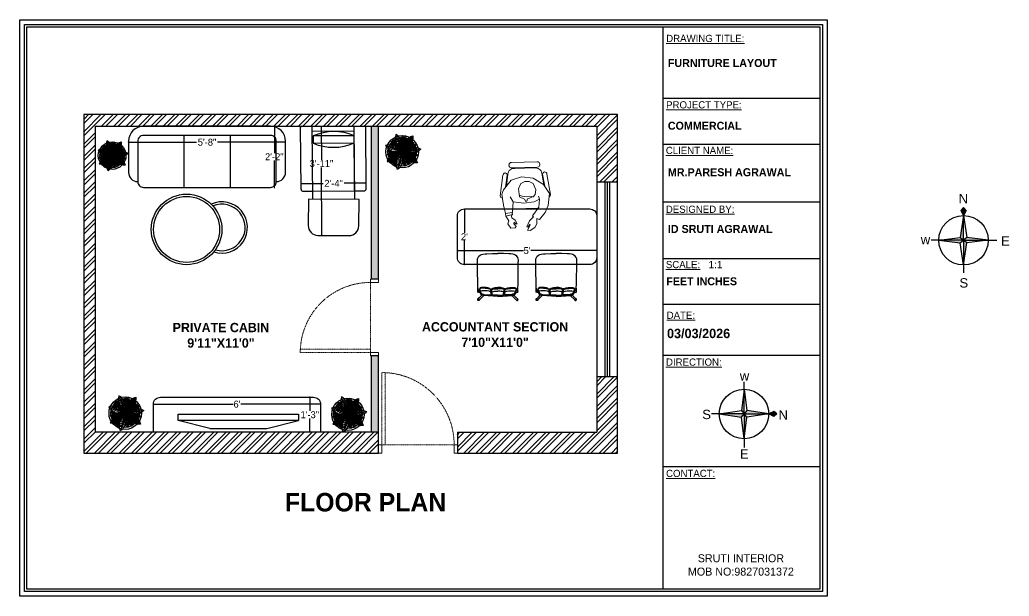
# Model space of a CAD drawing. Header units: inches. Extents: x 17335 to 18131, y -2374 to -1299.
# Drawn here: x 17704.4 to 18130.7, y -2373.6 to -2125 of the extents above; entities that cross this region are included whole.
import ezdxf

# ---------------------------------------------------------------- set-up
doc = ezdxf.new("R2010")
doc.units = ezdxf.units.IN
doc.header["$MEASUREMENT"] = 0
for name, pattern in [('AUDIT_D_060311083008-3', [0]), ('DASHED2', [0.375, 0.25, -0.125]), ('HIDDEN', [0.375, 0.25, -0.125])]:
    doc.linetypes.add(name, pattern=pattern)
for name, color, linetype in [('A-DOOR', 251, 'AUDIT_D_060311083008-3'), ('A-Door-Frame', 1, 'Continuous'), ('A-Door-Swing', 8, 'HIDDEN'), ('ELE', 5, 'Continuous'), ('FUR', 42, 'Continuous'), ('IEL-HATCH-002', 7, 'Continuous'), ('line_cad-block.com', 250, 'Continuous'), ('MESA', 7, 'Continuous'), ('PDF11_PDF_CH', 7, 'Continuous'), ('TEFRIŞ', 11, 'Continuous')]:
    doc.layers.add(name, color=color, linetype=linetype)
doc.layers.add('FURNI', color=140, linetype='Continuous', lineweight=18)
doc.styles.add('HEMI', font='stylu.ttf')
doc.styles.add('regular', font='swissl.ttf')
doc.styles.get("Standard").update_dxf_attribs({"font": 'arial.ttf'})
doc.dimstyles.get("Standard").update_dxf_attribs({"dimtxt": 0.18, "dimasz": 0.18, "dimexe": 0.18, "dimexo": 0.0625, "dimgap": 0.09, "dimtad": 0, "dimtih": 1, "dimtoh": 1, "dimdec": 0, "dimzin": 0, "dimdsep": 46, "dimlunit": 4, "dimtxsty": 'Standard', "dimcen": 0.09, "dimadec": 0, "dimazin": 0, "dimtfac": 1, "dimtdec": 0, "dimtofl": 0, "dimtmove": 0, "dimatfit": 3, "dimfxl": 1, "dimtolj": 1, "dimtzin": 0, "dimarcsym": 0})
pattern_1 = [(45, (1.4685, 10.086), (-2.6516504, 2.6516504), []), (45, (3.2363, 10.086), (-2.6516504, 2.6516504), [])]

# ---------------------------------------------------------------- blocks, each defined once
blk = doc.blocks.new('*U1')
at = {"layer": 'A-Door-Frame', "lineweight": 5}
for p, q in [((0, -100), (0, 0)), ((942, -100), (942, 0))]:
    blk.add_line(p, q, dxfattribs=at)
for points in [[(0, -100), (40, -100), (40, 0), (0, 0)], [(942, -100), (902, -100), (902, 0), (942, 0)]]:
    blk.add_lwpolyline(points, dxfattribs=at)
at = {"layer": 'A-Door-Swing', "linetype": 'DASHED2', "lineweight": 5}
blk.add_line((48, 0), (909, 0), dxfattribs=at)
blk.add_lwpolyline([(40, 0), (40, 862), (80, 862), (80, 0)], close=True, dxfattribs=at)
blk.add_arc((40, 0), 862, 360, 90, dxfattribs=at)
blk = doc.blocks.new('yt')
at = {"ltscale": 7}
for p, q in [((3780.46, 271.64), (3783.91, 285.24)), ((3780.46, 247.03), (3783.91, 233.44))]:
    blk.add_line(p, q, dxfattribs=at)
blk.add_line((3780.46, 271.64), (3780.46, 247.03))
blk.add_lwpolyline([(3783.91, 233.44), (3783.91, 285.24), (3786.59, 285.24), (3786.59, 233.44)], close=True, dxfattribs=at)
blk = doc.blocks.new('A$C470D500B')
at = {"layer": 'ELE', "true_color": 0xed1f24}
h = blk.add_hatch(color=240, dxfattribs=at)
h.paths.add_polyline_path([(25.36, 49.16), (23.85, 47.28), (25.36, 44.35)])
h.paths.add_polyline_path([(25.36, 44.35), (26.88, 47.28), (25.36, 49.16)])
at = {"layer": 'ELE', "true_color": 0x000000}
h = blk.add_hatch(color=18, dxfattribs=at)
h.paths.add_polyline_path([(27.34, 28.11), (25.36, 29.71), (25.36, 15.08)])
h.paths.add_polyline_path([(40, 29.71), (27.34, 31.31), (25.36, 29.71)])
h.paths.add_polyline_path([(25.36, 44.35), (23.38, 31.31), (25.36, 29.71)])
h.paths.add_polyline_path([(23.38, 28.11), (25.36, 29.71), (10.73, 29.71)])
at = {"layer": 'ELE', "color": 240, "true_color": 0xed1f24}
for p, q in [((25.36, 49.16), (23.85, 47.28)), ((23.85, 47.28), (25.36, 44.35)), ((25.36, 49.16), (26.88, 47.28)), ((25.36, 44.35), (25.36, 49.16)), ((26.88, 47.28), (25.36, 44.35))]:
    blk.add_line(p, q, dxfattribs=at)
at = {"layer": 'ELE', "color": 18, "true_color": 0x000000}
for p, q in [((25.36, 44.35), (23.38, 31.31)), ((25.36, 29.71), (25.36, 44.35)), ((25.36, 44.35), (27.34, 31.31)), ((10.73, 29.71), (6.3, 29.71)), ((10.73, 29.71), (6.3, 29.71)), ((10.73, 29.71), (23.38, 31.31)), ((25.36, 29.71), (10.73, 29.71)), ((10.73, 29.71), (23.38, 28.11)), ((23.38, 31.31), (25.36, 29.71)), ((23.38, 28.11), (25.36, 29.71)), ((27.34, 31.31), (25.36, 29.71)), ((25.36, 29.71), (25.36, 15.08)), ((27.34, 28.11), (25.36, 29.71)), ((25.36, 29.71), (40, 29.71)), ((40, 29.71), (27.34, 31.31)), ((40, 29.71), (27.34, 28.11)), ((40, 29.71), (45.12, 29.71)), ((40, 29.71), (45.12, 29.71)), ((25.36, 15.08), (23.38, 28.11)), ((25.36, 15.08), (27.34, 28.11)), ((25.36, 15.08), (25.36, 10.4))]:
    blk.add_line(p, q, dxfattribs=at)
blk.add_circle((25.36, 29.71), 14.63, dxfattribs=at)
at = {"layer": 'ELE', "color": 240, "true_color": 0xed1f24}
blk.add_text('N', height=5.54, dxfattribs=at).set_placement((22.5, 51.52))
at = {"layer": 'ELE', "color": 18, "true_color": 0x000000}
for s, p in [('w', (0.11, 27.33)), ('E', (47.54, 26.51)), ('S', (22.95, 1.72))]:
    blk.add_text(s, height=5.54, dxfattribs=at).set_placement(p)
blk = doc.blocks.new('126')
at = {"layer": 'TEFRIŞ', "color": 18, "true_color": 0x000000}
for p, q in [((11307.4, 90155.9), (11390.6, 90177.8)), ((11391.8, 90177.1), (11414.2, 90092)), ((11298, 90136.9), (11395.6, 90162.6)), ((11388.9, 90160.8), (11403.6, 90104.7)), ((11305.3, 90152.2), (11308.3, 90140.6)), ((11308.6, 90139.7), (11323.6, 90082.6)), ((11312.1, 90080.6), (11410.4, 90106.5)), ((11324.3, 90083.8), (11410.4, 90106.5)), ((11330.3, 90068.9), (11413.5, 90090.8)), ((11323.6, 90082.6), (11326.7, 90071))]:
    blk.add_line(p, q, dxfattribs=at)
blk.add_lwpolyline([(11373.1, 90155.6), (11387.6, 90100.5), (11397.3, 90103.1), (11382.8, 90158.1)], close=True, dxfattribs=at)
blk.add_lwpolyline([(11251.3, 90117.5), (11261.7, 90075.8, 0.414214), (11278.1, 90066), (11313.5, 90074.8), (11296.6, 90142.7), (11261.2, 90133.9, 0.414214)], format="xyb", close=True, dxfattribs=at)
for centre, radius, start, end in [((11390.8, 90176.8), 1, 14.7529, 104.7529), ((11308.2, 90153), 3, 104.7529, 194.7529), ((11445, 90145.1), 72.7, 171.6719, 217.8339), ((11325.4, 90113.6), 72.7, 351.6719, 37.8339), ((11309.3, 90140.9), 1, 194.7529, 284.7529), ((11413.2, 90091.7), 1, 284.7529, 14.7529), ((11324.6, 90082.9), 1, 104.7529, 194.7529), ((11329.6, 90071.8), 3, 194.7529, 284.7529)]:
    blk.add_arc(centre, radius, start, end, dxfattribs=at)
blk = doc.blocks.new('folha Ant')
at = {"layer": 'MESA', "ltscale": 0.8}
h = blk.add_hatch(color=35, dxfattribs=at)
h.dxf.hatch_style = 1
h.set_gradient(color1=(179, 116, 77), color2=(114, 74, 49), one_color=1, tint=0.32, name='CURVED')
h.paths.add_polyline_path([(0.05, 0), (0.049, 0.006, 0.033108), (0, 0, 0.809082), (0.002, -0.006, -0.032777)])
h.paths.add_polyline_path([(0.097, 0.005, 0.033108), (0.049, 0.006), (0.05, 0, -0.032777), (0.098, -0.001), (0.095, 0.003)])
h = blk.add_hatch(color=85, dxfattribs=at)
h.dxf.hatch_style = 1
h.set_gradient(color1=(103, 159, 96), color2=(52, 80, 48), one_color=1, tint=0.25)
h.paths.add_polyline_path([(0.353, 0.007, -0.09675), (0.099, 0.007, 0.007527), (0.095, 0.003, 0.014292), (0.102, -0.005, 0.086654)])
h = blk.add_hatch(color=85, dxfattribs=at)
h.dxf.hatch_style = 1
h.set_gradient(color1=(103, 159, 96), color2=(179, 207, 175), one_color=1, tint=0.75, name='INVCURVED')
h.paths.add_polyline_path([(0.227, 0.068, 0.199512), (0.099, 0.007, 0.09675), (0.353, 0.007, -0.086654), (0.102, -0.005, 0.192489), (0.227, -0.062, 0.158608), (0.395, 0.003, 0.158608)])
blk.add_lwpolyline([(0.098, -0.001), (0.095, 0.003), (0.097, 0.005, 0.066288), (0, 0, 0.809082), (0.002, -0.006, -0.065625)], format="xyb", close=True, dxfattribs=at)
for centre, radius, start, end in [((0.236, -0.116), 0.184, 92.9121, 139.7695), ((0.236, 0.122), 0.184, 220.2305, 267.0879), ((0.224, 0.658), 0.664, 259.119, 281.2235), ((0.191, 0.72), 0.731, 263.0097, 282.8199), ((0.114, 0.119), 0.119, 277.6411, 318.482), ((0.151, 0.101), 0.113, 290.5634, 330.4539), ((0.211, -0.224), 0.292, 50.9055, 86.9554), ((0.211, 0.229), 0.292, 273.0446, 309.0945), ((0.212, 0.088), 0.0955, 283.0013, 333.1911), ((0.113, -0.124), 0.121, 41.7528, 70.1061), ((0.185, -0.082), 0.0727, 27.7376, 79.2347), ((0.238, -0.1), 0.0902, 48.8027, 88.011)]:
    blk.add_arc(centre, radius, start, end, dxfattribs=at)
blk = doc.blocks.new('arvore L')
at = {"layer": 'MESA', "ltscale": 0.8}
for radius in [0.35, 0.308]:
    blk.add_circle((-0.017, -0.012), radius, dxfattribs=at)
at = {"layer": 'MESA'}
for p, xscale, yscale, zscale, rotation in [((-0.189, 0.145), 0.2372171158460308, 0.2372171158460308, 0.2372171158460308, 134.9461414081513), ((-0.165, 0.186), 0.2372171158460308, 0.2372171158460308, 0.2372171158460308, 134.9461414081513), ((-0.144, 0.161), -0.2372171158460326, 0.2372171158460219, 0.2372171158460402, 288.8725787810177), ((-0.023, 0.221), 0.2372171158460145, 0.2372171158460145, 0.2372171158460145, 100.7442899234288), ((-0.013, 0.129), 0.367298872610303, 0.367298872610303, 0.367298872610303, 78.9591877781593), ((-0.011, 0.246), -0.2372171158460138, 0.2372171158460219, 0.2372171158460402, 254.6707272962989), ((0.005, 0.158), 0.3672988726102984, 0.3672988726102984, 0.3672988726102984, 49.45009658216959), ((0.028, 0.219), -0.2372171158460138, 0.2372171158460219, 0.2372171158460402, 254.6707272962989), ((0.119, 0.078), -0.3672988726103297, 0.3672988726103199, 0.3672988726103326, 240.0025576387842), ((-0.244, -0.003), 0.2372171158460885, 0.2372171158460885, 0.2372171158460885, 173.1881796188063), ((-0.141, 0.103), -0.3672988726103232, 0.3672988726103199, 0.3672988726103326, 340.1667721222815), ((-0.114, 0.085), -0.3672988726103342, 0.3672988726103199, 0.3672988726103326, 310.6576809262878), ((-0.006, -0.016), 0.4722192998870134, 0.4722192998870134, 0.4722192998870134, 181.8145453364702), ((-0.009, -0.003), 0.4722192998870449, 0.4722192998870449, 0.4722192998870449, 127.7597565182155), ((-0.007, -0.003), 0.4722192998870434, 0.4722192998870434, 0.4722192998870434, 78.95918777814884), ((-0.021, -0.021), -0.3672988726102771, 0.3672988726103199, 0.3672988726103326, 210.4934664427891), ((-0.024, 0.011), 0.3672988726102808, 0.3672988726102808, 0.3672988726102808, 341.2516722292817), ((0.047, 0.041), 0.2372171158460773, 0.2372171158460773, 0.2372171158460773, 34.78192692463861), ((0.081, 0.012), 0.2372171158460773, 0.2372171158460773, 0.2372171158460773, 34.78192692463861), ((0.082, -0.001), -0.2372171158460231, 0.2372171158460219, 0.2372171158460402, 156.9632117474216), ((0.097, 0.052), -0.3672988726102771, 0.3672988726103199, 0.3672988726103326, 210.4934664427891), ((0.168, 0.119), 0.2372171158460773, 0.2372171158460773, 0.2372171158460773, 34.78192692463861), ((0.187, 0.073), -0.237217115846069, 0.2372171158460219, 0.2372171158460402, 188.7083642975025), ((0.206, 0.092), 0.2372171158460773, 0.2372171158460773, 0.2372171158460773, 34.78192692463861), ((-0.251, -0.051), 0.2372171158460153, 0.2372171158460153, 0.2372171158460153, 190.4360105724469), ((-0.241, -0.068), 0.237217115846034, 0.237217115846034, 0.237217115846034, 209.7732768087272), ((-0.205, -0.016), 0.2372171158460153, 0.2372171158460153, 0.2372171158460153, 190.4360105724469), ((-0.164, -0.041), 0.2372171158460153, 0.2372171158460153, 0.2372171158460153, 190.4360105724469), ((-0.162, -0.2), -0.2372171158460624, 0.2372171158460219, 0.2372171158460402, 32.34306761306672), ((-0.151, -0.216), -0.2372171158460388, 0.2372171158460219, 0.2372171158460402, 51.68033384933957), ((-0.102, -0.144), -0.2372171158460388, 0.2372171158460219, 0.2372171158460402, 51.68033384933957), ((-0.024, -0.042), -0.2372171158460388, 0.2372171158460219, 0.2372171158460402, 51.68033384933957), ((-0.005, -0.017), -0.4722192998870682, 0.4722192998870582, 0.4722192998870366, 110.7618316866297), ((0.008, -0.136), -0.4722192998870255, 0.4722192998870582, 0.4722192998870366, 100.6603657106226), ((0.064, -0.118), -0.4722192998870682, 0.4722192998870582, 0.4722192998870366, 110.7618316866297), ((0.055, -0.037), -0.2372171158460231, 0.2372171158460219, 0.2372171158460402, 156.9632117474216), ((0.106, -0.037), 0.3672988726102808, 0.3672988726102808, 0.3672988726102808, 341.2516722292817), ((0.133, -0.058), 0.3672988726103005, 0.3672988726103005, 0.3672988726103005, 311.7425810332929), ((0.189, -0.089), -0.2372171158460231, 0.2372171158460219, 0.2372171158460402, 156.9632117474216), ((0.198, -0.039), 0.2372171158460078, 0.2372171158460078, 0.2372171158460078, 3.036774374557309), ((0.221, -0.054), -0.2372171158460231, 0.2372171158460219, 0.2372171158460402, 156.9632117474216), ((-0.135, -0.221), -0.2372171158460438, 0.2372171158460219, 0.2372171158460402, 68.92816480300668)]:
    blk.add_blockref('folha Ant', p, dxfattribs=dict(at, xscale=xscale, yscale=yscale, zscale=zscale, rotation=rotation))
for p, rotation in [((-0.004, -0.003), 111.8634939329908), ((-0.002, -0.012), 159.7023978146412), ((-0.002, -0.022), 210.0932896211622)]:
    blk.add_blockref('folha Ant', p, dxfattribs=dict(at, rotation=rotation))
at = {"layer": 'MESA', "xscale": -1}
for p, rotation in [((-0.004, 0.001), 237.4553048776787), ((-0.007, -0.019), 73.74235818062448), ((-0.004, -0.015), 143.2116612097536), ((-0.005, -0.016), 189.5771815307885)]:
    blk.add_blockref('folha Ant', p, dxfattribs=dict(at, rotation=rotation))
blk = doc.blocks.new('wf')
at = {"layer": 'PDF11_PDF_CH', "lineweight": 5}
for points in [[(-7086.03, -1895.95), (-7097.27, -1896.23)], [(-7098.22, -1897.24), (-7098.22, -1897.58)], [(-7097.21, -1898.59), (-7085.97, -1898.31)], [(-7095.75, -1898.87), (-7087.27, -1898.64)], [(-7084.06, -1900.95), (-7083.16, -1906)], [(-7082.77, -1900.33), (-7082.94, -1900.39)], [(-7100.86, -1901.79), (-7102.04, -1910.67)], [(-7099.68, -1906.9), (-7099.01, -1901.73)], [(-7093.62, -1910.33), (-7092.49, -1910.84), (-7090.75, -1911.06), (-7089.23, -1910.84), (-7087.77, -1911.17), (-7086.87, -1910.11), (-7086.65, -1908.03), (-7087.77, -1905.33), (-7089.51, -1904.43), (-7091.42, -1904.49), (-7093.05, -1905.33), (-7094.18, -1907.63), (-7093.62, -1911.17), (-7091.48, -1912.13), (-7090.98, -1913.09), (-7090.58, -1913.03), (-7090.24, -1912.02), (-7088.17, -1911.23)], [(-7081.93, -1901.34), (-7080.35, -1910.11)], [(-7096.43, -1913.25), (-7097.72, -1911.12)], [(-7085.02, -1912.13), (-7085.52, -1910.78)], [(-7096.82, -1917.86), (-7099.63, -1918.31)], [(-7096.03, -1916.29), (-7086.03, -1916.06)], [(-7097.21, -1918.93), (-7099.57, -1919.49)]]:
    blk.add_lwpolyline(points, dxfattribs=at)
for points in [[(-7085.92, -1898.31, 0.414213), (-7084.96, -1897.3), (-7084.96, -1896.9)], [(-7098.95, -1901.8, 0.414213), (-7100.02, -1900.78), (-7099.85, -1900.78)], [(-7099.35, -1906.51), (-7098.67, -1901.34, -0.458817), (-7095.71, -1898.85)], [(-7082.83, -1906.51), (-7083.73, -1901.4, -0.414214), (-7082.78, -1900.39)], [(-7101.99, -1910.67, 0.414214), (-7100.98, -1911.62), (-7101.15, -1911.62)]]:
    blk.add_lwpolyline(points, format="xyb", dxfattribs=at)
blk.add_lwpolyline([(-7096.48, -1913.31), (-7091.82, -1913.87), (-7087.32, -1913.25), (-7085.02, -1912.13), (-7085.41, -1915.61), (-7088.11, -1919.27), (-7087.66, -1919.72), (-7089.4, -1921.4), (-7090.58, -1923.99), (-7090.08, -1924.16), (-7089.12, -1922.92), (-7089.35, -1923.87), (-7090.19, -1925.45), (-7089.06, -1925.56), (-7087.15, -1924.27), (-7086.25, -1922.69), (-7086.2, -1920.39), (-7085.07, -1920.95), (-7082.6, -1917.92), (-7081.31, -1914.88), (-7080.75, -1909.66), (-7083.39, -1905.72), (-7087.77, -1903.08), (-7092.77, -1902.52), (-7097.27, -1903.93), (-7100.58, -1908.03), (-7101.26, -1909.99), (-7100.64, -1914.66), (-7099.68, -1918.25), (-7099.52, -1919.43), (-7098.34, -1921.51), (-7098.67, -1922.69), (-7097.44, -1924.55), (-7095.53, -1924.44), (-7095.19, -1923.87), (-7096.14, -1922.81), (-7095.98, -1921.96), (-7095.19, -1922.92), (-7094.74, -1922.69), (-7095.53, -1921.18), (-7096.99, -1920.17), (-7097.21, -1918.93), (-7096.71, -1918.87), (-7096.88, -1917.81), (-7096.65, -1917.75)], close=True, dxfattribs=at)
for centre, radius, start, end in [((-7097.18, -1897.27), 0.983, 90.3735, 180.3735), ((-7085.95, -1896.99), 0.983, 1.8072, 91.8073), ((-7099.83, -1901.82), 0.983, 91.192, 181.192), ((-7097.18, -1897.6), 0.983, 180.9887, 270.9888), ((-7086.68, -1901.26), 2.61, 5.8667, 102.464), ((-7082.86, -1901.37), 0.983, 1.604, 91.604), ((-7101.12, -1910.47), 1.15, 271.0278, 275.4764), ((-7081.28, -1910.19), 0.983, 295.8673, 1.5711), ((-7096.12, -1912.33), 4.02, 263.3806, 271.247), ((-7086.11, -1912.1), 4.02, 271.5931, 275.6031)]:
    blk.add_arc(centre, radius, start, end, dxfattribs=at)
blk = doc.blocks.new('LEADCHAIR Executive 2014')
at = {"layer": 'line_cad-block.com', "color": 252, "true_color": 0x939598}
for points in [[(-239, 254), (-241, 256), (-243, 261), (-246, 264), (-249, 267), (-253, 268), (-257, 268), (-260, 267), (-264, 264), (-266, 261), (-267, 257), (-267, 253), (-266, 250), (-264, 246), (-260, 244), (-254, 240)], [(-186, 201), (-248, 262), (-251, 265), (-253, 265), (-256, 265), (-259, 265), (-262, 262), (-264, 260), (-265, 257), (-264, 254), (-264, 251), (-262, 249), (-241, 227), (-211, 196)], [(186, 201), (248, 262), (251, 265), (253, 265), (256, 265), (259, 265), (262, 262), (264, 260), (265, 257), (264, 254), (264, 251), (262, 249), (241, 227), (211, 196)], [(239, 254), (241, 256), (243, 261), (246, 264), (249, 267), (253, 268), (257, 268), (260, 267), (264, 264), (266, 261), (267, 257), (267, 253), (266, 250), (264, 246), (260, 244), (254, 240)], [(-265, 159), (-265, 159), (-266, 159), (-266, 150), (-266, 142), (-266, 139), (-266, 104)], [(-263, 146), (-264, 146), (-264, 146), (-265, 145), (-265, 144), (-266, 131)], [(0, 214), (-64, 213), (-127, 208), (-190, 201), (-202, 199), (-211, 196), (-219, 194), (-223, 191), (-227, 184), (-247, 135), (-249, 131), (-251, 130), (-253, 131), (-255, 136), (-259, 147), (-262, 153), (-265, 159)], [(-234, 166), (-245, 164), (-252, 163), (-265, 159)], [(0, 210), (-63, 207), (-126, 203), (-190, 196), (-196, 195), (-204, 193), (-210, 192), (-216, 190), (-220, 188), (-223, 184), (-226, 176), (-245, 133), (-251, 124), (-253, 125), (-263, 146)], [(-98, 152), (-96, 152), (-93, 152), (-92, 152), (-93, 147), (-93, 143), (-94, 138), (-94, 134), (-95, 129), (-96, 124), (-96, 123), (-102, 120), (-107, 118), (-111, 116), (-128, 112), (-140, 110), (-170, 108), (-192, 107), (-204, 107), (-224, 108), (-229, 109), (-241, 113), (-244, 114), (-241, 121), (-237, 132), (-233, 142), (-232, 146), (-229, 151)], [(-92, 195), (-90, 194), (-89, 192), (-90, 180), (-92, 155), (-99, 151), (-106, 149), (-116, 146), (-120, 145), (-142, 142), (-168, 141), (-190, 141), (-206, 142), (-224, 145), (-230, 146), (-230, 147), (-228, 153), (-221, 173), (-219, 176), (-217, 178), (-210, 181), (-199, 184), (-193, 185), (-186, 187), (-130, 192), (-111, 193), (-92, 195)], [(-71, 153), (-76, 153), (-79, 152), (-80, 152), (-80, 149), (-81, 144), (-82, 136), (-83, 130), (-84, 124), (-67, 117), (-50, 115), (0, 113)], [(0, 198), (-74, 197), (-74, 195), (-75, 193), (-76, 181), (-79, 156), (-78, 155), (-76, 154), (-71, 152), (-57, 148), (-44, 147), (-25, 146), (0, 146)], [(0, 214), (64, 213), (127, 208), (190, 201), (202, 199), (211, 196), (219, 194), (223, 191), (227, 184), (247, 135), (249, 131), (251, 130), (253, 131), (255, 136), (259, 147), (262, 153), (265, 159)], [(0, 210), (63, 207), (126, 203), (190, 196), (196, 195), (204, 193), (210, 192), (216, 190), (220, 188), (223, 184), (226, 176), (245, 133), (251, 124), (253, 125), (263, 146)], [(0, 198), (74, 197), (74, 195), (75, 193), (76, 181), (79, 156), (78, 155), (76, 154), (71, 152), (57, 148), (44, 147), (25, 146), (0, 146)], [(71, 153), (76, 153), (79, 152), (80, 152), (80, 149), (81, 144), (82, 136), (83, 130), (84, 124), (67, 117), (50, 115), (0, 113)], [(92, 195), (90, 194), (89, 192), (90, 180), (92, 155), (99, 151), (106, 149), (116, 146), (120, 145), (142, 142), (168, 141), (190, 141), (206, 142), (224, 145), (230, 146), (230, 147), (228, 153), (221, 173), (219, 176), (217, 178), (210, 181), (199, 184), (193, 185), (186, 187), (130, 192), (111, 193), (92, 195)], [(98, 152), (96, 152), (93, 152), (92, 152), (93, 147), (93, 143), (94, 138), (94, 134), (95, 129), (96, 124), (96, 123), (102, 120), (107, 118), (111, 116), (128, 112), (140, 110), (170, 108), (192, 107), (204, 107), (224, 108), (229, 109), (241, 113), (244, 114), (241, 121), (237, 132), (233, 142), (232, 146), (229, 151)], [(234, 166), (245, 164), (252, 163), (265, 159)], [(263, 146), (264, 146), (264, 146), (265, 145), (265, 144), (266, 131)], [(265, 159), (265, 159), (266, 159), (266, 150), (266, 142), (266, 139), (266, 104)], [(-256, 130), (-260, 128), (-262, 121), (-263, 116), (-265, 102), (-267, 55), (-267, -5), (-269, -78), (-270, -119), (-270, -168), (-270, -225), (-272, -265), (-270, -285), (-263, -303), (-251, -320), (-234, -334), (-217, -342), (-199, -346), (-170, -348), (-146, -350), (-73, -353), (0, -354)], [(-96, 123), (-99, 119), (-107, 112), (-117, 105), (-131, 101), (-157, 98), (-180, 97), (-198, 95), (-214, 95), (-221, 97), (-227, 99), (-233, 101), (-237, 105), (-240, 108), (-242, 112), (-243, 113)], [(-102, 115), (-89, 115)], [(-89, 115), (-86, 115), (-81, 114), (-73, 111)], [(-84, 124), (-73, 110), (-68, 107), (-60, 103), (-48, 100), (-39, 99), (-34, 98), (0, 98)], [(256, 130), (260, 128), (262, 121), (263, 116), (265, 102), (267, 55), (267, -5), (269, -78), (270, -119), (270, -168), (270, -225), (272, -265), (270, -285), (263, -303), (251, -320), (234, -334), (217, -342), (199, -346), (170, -348), (146, -350), (73, -353), (0, -354)], [(84, 124), (73, 110), (68, 107), (60, 103), (48, 100), (39, 99), (34, 98), (0, 98)], [(89, 115), (86, 115), (81, 114), (73, 111)], [(102, 115), (89, 115)], [(96, 123), (99, 119), (107, 112), (117, 105), (131, 101), (157, 98), (180, 97), (198, 95), (214, 95), (221, 97), (227, 99), (233, 101), (237, 105), (240, 108), (242, 112), (243, 113)]]:
    blk.add_lwpolyline(points, dxfattribs=at)
blk = doc.blocks.new('*U11')
at = {"layer": 'A-Door-Frame', "lineweight": 5}
for p, q in [((0, -100), (0, 0)), ((945, -100), (945, 0))]:
    blk.add_line(p, q, dxfattribs=at)
for points in [[(0, -100), (40, -100), (40, 0), (0, 0)], [(945, -100), (905, -100), (905, 0), (945, 0)]]:
    blk.add_lwpolyline(points, dxfattribs=at)
at = {"layer": 'A-Door-Swing', "linetype": 'DASHED2', "lineweight": 5}
blk.add_line((48, 0), (912, 0), dxfattribs=at)
blk.add_lwpolyline([(40, 0), (40, 865), (80, 865), (80, 0)], close=True, dxfattribs=at)
blk.add_arc((40, 0), 865, 360, 90, dxfattribs=at)
blk = doc.blocks.new('E4TET')
at = {"layer": 'ELE', "true_color": 0x000000}
h = blk.add_hatch(color=18, dxfattribs=at)
h.paths.add_polyline_path([(18095.05, -2296.16), (18093.61, -2295), (18093.61, -2305.67)])
h.paths.add_polyline_path([(18104.28, -2295), (18095.05, -2293.83), (18093.61, -2295)])
h.paths.add_polyline_path([(18093.61, -2284.33), (18092.16, -2293.83), (18093.61, -2295)])
h.paths.add_polyline_path([(18092.16, -2296.16), (18093.61, -2295), (18082.94, -2295)])
at = {"layer": 'ELE', "true_color": 0xed1f24}
h = blk.add_hatch(color=240, dxfattribs=at)
h.paths.add_polyline_path([(18093.61, -2280.82), (18092.5, -2282.19), (18093.61, -2284.33)])
h.paths.add_polyline_path([(18093.61, -2284.33), (18094.71, -2282.19), (18093.61, -2280.82)])
at = {"layer": 'ELE', "color": 18, "true_color": 0x000000}
for p, q in [((18093.61, -2284.33), (18092.16, -2293.83)), ((18093.61, -2295), (18093.61, -2284.33)), ((18093.61, -2284.33), (18095.05, -2293.83)), ((18082.94, -2295), (18079.71, -2295)), ((18082.94, -2295), (18079.71, -2295)), ((18082.94, -2295), (18092.16, -2293.83)), ((18093.61, -2295), (18082.94, -2295)), ((18082.94, -2295), (18092.16, -2296.16)), ((18092.16, -2293.83), (18093.61, -2295)), ((18092.16, -2296.16), (18093.61, -2295)), ((18093.61, -2305.67), (18092.16, -2296.16)), ((18095.05, -2293.83), (18093.61, -2295)), ((18093.61, -2295), (18093.61, -2305.67)), ((18095.05, -2296.16), (18093.61, -2295)), ((18093.61, -2295), (18104.28, -2295)), ((18093.61, -2305.67), (18095.05, -2296.16)), ((18104.28, -2295), (18095.05, -2293.83)), ((18104.28, -2295), (18095.05, -2296.16)), ((18104.28, -2295), (18108.01, -2295)), ((18104.28, -2295), (18108.01, -2295)), ((18093.61, -2305.67), (18093.61, -2309.08))]:
    blk.add_line(p, q, dxfattribs=at)
at = {"layer": 'ELE', "color": 240, "true_color": 0xed1f24}
for p, q in [((18093.61, -2280.82), (18092.5, -2282.19)), ((18092.5, -2282.19), (18093.61, -2284.33)), ((18093.61, -2280.82), (18094.71, -2282.19)), ((18093.61, -2284.33), (18093.61, -2280.82)), ((18094.71, -2282.19), (18093.61, -2284.33))]:
    blk.add_line(p, q, dxfattribs=at)
at = {"layer": 'ELE', "color": 18, "true_color": 0x000000}
blk.add_circle((18093.61, -2295), 10.67, dxfattribs=at)
blk = doc.blocks.new('*D13')
at = {"color": 0, "lineweight": -2, "transparency": 16777216}
for p, q in [((17895.97, -2206.58), (17896.15, -2206.58)), ((17895.97, -2230.58), (17896.15, -2230.58))]:
    blk.add_line(p, q, dxfattribs=at)
at = {"color": 5, "lineweight": -2, "transparency": 16777216}
for p, q in [((17895.97, -2206.76), (17895.97, -2216.96)), ((17895.97, -2230.4), (17895.97, -2220.2))]:
    blk.add_line(p, q, dxfattribs=at)
at = {"color": 5, "transparency": 16777216}
for points in [[(17895.94, -2206.76), (17896, -2206.76), (17895.97, -2206.58)], [(17895.94, -2230.4), (17896, -2230.4), (17895.97, -2230.58)]]:
    blk.add_solid(points, dxfattribs=at)
at = {"layer": 'Defpoints', "color": 0, "transparency": 16777216}
for p in [(17895.97, -2206.58), (17895.97, -2230.58), (17895.97, -2230.58)]:
    blk.add_point(p, dxfattribs=at)
at = {"color": 5, "transparency": 16777216, "insert": (17895.97, -2218.58), "char_height": 3, "attachment_point": 5, "style": 'HEMI'}
blk.add_mtext("\\A1;2'", dxfattribs=at)
blk = doc.blocks.new('*D14')
at = {"color": 0, "lineweight": -2, "transparency": 16777216}
for p, q in [((17892.97, -2224.62), (17892.97, -2224.4)), ((17952.97, -2224.62), (17952.97, -2224.4))]:
    blk.add_line(p, q, dxfattribs=at)
at = {"color": 5, "lineweight": -2, "transparency": 16777216}
for p, q in [((17893.15, -2224.58), (17921.37, -2224.58)), ((17952.79, -2224.58), (17924.57, -2224.58))]:
    blk.add_line(p, q, dxfattribs=at)
at = {"color": 5, "transparency": 16777216}
for points in [[(17893.15, -2224.55), (17893.15, -2224.61), (17892.97, -2224.58)], [(17952.79, -2224.55), (17952.79, -2224.61), (17952.97, -2224.58)]]:
    blk.add_solid(points, dxfattribs=at)
at = {"layer": 'Defpoints', "color": 0, "transparency": 16777216}
for p in [(17952.97, -2224.58), (17892.97, -2227.58), (17952.97, -2227.58)]:
    blk.add_point(p, dxfattribs=at)
at = {"color": 5, "transparency": 16777216, "insert": (17922.97, -2224.58), "char_height": 3, "attachment_point": 5, "style": 'HEMI'}
blk.add_mtext("\\A1;5'", dxfattribs=at)
blk = doc.blocks.new('*D15')
at = {"color": 0, "lineweight": -2, "transparency": 16777216}
for p, q in [((17825.57, -2195.69), (17825.57, -2195.47)), ((17853.64, -2195.5), (17853.63, -2195.28))]:
    blk.add_line(p, q, dxfattribs=at)
at = {"color": 5, "lineweight": -2, "transparency": 16777216}
for p, q in [((17853.46, -2195.46), (17844.09, -2195.53)), ((17825.75, -2195.65), (17835.12, -2195.59))]:
    blk.add_line(p, q, dxfattribs=at)
at = {"color": 5, "transparency": 16777216}
for points in [[(17853.45, -2195.43), (17853.46, -2195.49), (17853.64, -2195.46)], [(17825.75, -2195.62), (17825.75, -2195.68), (17825.57, -2195.65)]]:
    blk.add_solid(points, dxfattribs=at)
at = {"layer": 'Defpoints', "color": 0, "transparency": 16777216}
for p in [(17853.64, -2195.46), (17825.59, -2198.07), (17853.65, -2197.89)]:
    blk.add_point(p, dxfattribs=at)
at = {"color": 5, "transparency": 16777216, "insert": (17839.6, -2195.56), "char_height": 3, "attachment_point": 5, "style": 'HEMI'}
blk.add_mtext('\\A1;2\'-4"', dxfattribs=at)
blk = doc.blocks.new('*D16')
at = {"color": 0, "lineweight": -2, "transparency": 16777216}
for p, q in [((17834.21, -2170.89), (17834.43, -2170.89)), ((17834.52, -2217.98), (17834.74, -2217.97))]:
    blk.add_line(p, q, dxfattribs=at)
at = {"color": 5, "lineweight": -2, "transparency": 16777216}
for p, q in [((17834.25, -2171.07), (17834.34, -2185.38)), ((17834.56, -2217.79), (17834.37, -2188.67))]:
    blk.add_line(p, q, dxfattribs=at)
at = {"color": 5, "transparency": 16777216}
for points in [[(17834.28, -2171.07), (17834.22, -2171.07), (17834.25, -2170.89)], [(17834.59, -2217.79), (17834.53, -2217.79), (17834.56, -2217.97)]]:
    blk.add_solid(points, dxfattribs=at)
at = {"layer": 'Defpoints', "color": 0, "transparency": 16777216}
for p in [(17832.55, -2170.9), (17834.25, -2170.89), (17832.86, -2217.99)]:
    blk.add_point(p, dxfattribs=at)
at = {"color": 5, "transparency": 16777216, "insert": (17834.36, -2187.03), "char_height": 3, "attachment_point": 5, "style": 'HEMI'}
blk.add_mtext('\\A1;3\'-11"', dxfattribs=at)
blk = doc.blocks.new('TRH')
for p, q in [((17613.42, -2122.09), (17558.68, -2122.09)), ((17576.09, -2126.08), (17576.09, -2148.47)), ((17596, -2126.08), (17596, -2148.47)), ((17552.21, -2128.56), (17552.21, -2142)), ((17619.89, -2142), (17619.89, -2128.56))]:
    blk.add_line(p, q)
blk.add_lwpolyline([(17558.68, -2148.47), (17613.42, -2148.47, 0.414214), (17615.9, -2145.98), (17615.9, -2128.56, 0.414214), (17613.42, -2126.08), (17558.68, -2126.08, 0.414214), (17556.19, -2128.56), (17556.19, -2145.98, 0.414214)], format="xyb", close=True)
for centre, radius, start, end in [((17558.68, -2128.56), 6.47, 90, 180), ((17613.42, -2128.56), 6.47, 0, 90), ((17556.19, -2142), 3.98, 180, 270), ((17615.9, -2142), 3.98, 270, 0)]:
    blk.add_arc(centre, radius, start, end)
blk = doc.blocks.new('*D20')
at = {"color": 0, "lineweight": -2, "transparency": 16777216}
for p, q in [((17751.24, -2177.86), (17751.24, -2177.65)), ((17818.91, -2177.86), (17818.91, -2177.65))]:
    blk.add_line(p, q, dxfattribs=at)
at = {"color": 5, "lineweight": -2, "transparency": 16777216}
for p, q in [((17751.42, -2177.83), (17780.55, -2177.83)), ((17818.73, -2177.83), (17789.59, -2177.83))]:
    blk.add_line(p, q, dxfattribs=at)
at = {"color": 5, "transparency": 16777216}
for points in [[(17751.42, -2177.8), (17751.42, -2177.86), (17751.24, -2177.83)], [(17818.73, -2177.8), (17818.73, -2177.86), (17818.91, -2177.83)]]:
    blk.add_solid(points, dxfattribs=at)
at = {"layer": 'Defpoints', "color": 0, "transparency": 16777216}
for p in [(17818.91, -2177.83), (17751.24, -2183.72), (17818.91, -2183.72)]:
    blk.add_point(p, dxfattribs=at)
at = {"color": 5, "transparency": 16777216, "insert": (17785.07, -2177.83), "char_height": 3, "attachment_point": 5, "style": 'HEMI'}
blk.add_mtext('\\A1;5\'-8"', dxfattribs=at)
blk = doc.blocks.new('*D21')
at = {"color": 0, "lineweight": -2, "transparency": 16777216}
for p, q in [((17814.03, -2170.91), (17814.25, -2170.91)), ((17814.03, -2197.29), (17814.25, -2197.29))]:
    blk.add_line(p, q, dxfattribs=at)
at = {"color": 5, "lineweight": -2, "transparency": 16777216}
for p, q in [((17814.07, -2171.09), (17814.07, -2182.48)), ((17814.07, -2197.11), (17814.07, -2185.72))]:
    blk.add_line(p, q, dxfattribs=at)
at = {"color": 5, "transparency": 16777216}
for points in [[(17814.04, -2171.09), (17814.1, -2171.09), (17814.07, -2170.91)], [(17814.04, -2197.11), (17814.1, -2197.11), (17814.07, -2197.29)]]:
    blk.add_solid(points, dxfattribs=at)
at = {"layer": 'Defpoints', "color": 0, "transparency": 16777216}
for p in [(17812.44, -2170.91), (17814.07, -2170.91), (17812.44, -2197.29)]:
    blk.add_point(p, dxfattribs=at)
at = {"color": 5, "transparency": 16777216, "insert": (17814.07, -2184.1), "char_height": 3, "attachment_point": 5, "style": 'HEMI'}
blk.add_mtext('\\A1;2\'-2"', dxfattribs=at)
blk = doc.blocks.new('*D22')
at = {"color": 0, "lineweight": -2, "transparency": 16777216}
for p, q in [((17761.97, -2290.79), (17761.97, -2290.97)), ((17833.97, -2290.79), (17833.97, -2290.61))]:
    blk.add_line(p, q, dxfattribs=at)
at = {"color": 5, "lineweight": -2, "transparency": 16777216}
for p, q in [((17762.15, -2290.79), (17796.34, -2290.79)), ((17833.79, -2290.79), (17799.6, -2290.79))]:
    blk.add_line(p, q, dxfattribs=at)
at = {"color": 5, "transparency": 16777216}
for points in [[(17762.15, -2290.76), (17762.15, -2290.82), (17761.97, -2290.79)], [(17833.79, -2290.76), (17833.79, -2290.82), (17833.97, -2290.79)]]:
    blk.add_solid(points, dxfattribs=at)
at = {"layer": 'Defpoints', "color": 0, "transparency": 16777216}
for p in [(17761.97, -2290.79), (17833.97, -2290.79), (17833.97, -2290.79)]:
    blk.add_point(p, dxfattribs=at)
at = {"color": 5, "transparency": 16777216, "insert": (17797.97, -2290.79), "char_height": 3, "attachment_point": 5, "style": 'HEMI'}
blk.add_mtext("\\A1;6'", dxfattribs=at)
blk = doc.blocks.new('*D23')
at = {"color": 0, "lineweight": -2, "transparency": 16777216}
for p, q in [((17829.38, -2287.79), (17829.16, -2287.79)), ((17829.38, -2302.91), (17829.16, -2302.91))]:
    blk.add_line(p, q, dxfattribs=at)
at = {"color": 5, "lineweight": -2, "transparency": 16777216}
for p, q in [((17829.34, -2287.97), (17829.34, -2293.71)), ((17829.34, -2302.73), (17829.34, -2297))]:
    blk.add_line(p, q, dxfattribs=at)
at = {"color": 5, "transparency": 16777216}
for points in [[(17829.31, -2287.97), (17829.37, -2287.97), (17829.34, -2287.79)], [(17829.31, -2302.73), (17829.37, -2302.73), (17829.34, -2302.91)]]:
    blk.add_solid(points, dxfattribs=at)
at = {"layer": 'Defpoints', "color": 0, "transparency": 16777216}
for p in [(17830.97, -2287.79), (17829.34, -2302.91), (17830.97, -2302.91)]:
    blk.add_point(p, dxfattribs=at)
at = {"color": 5, "transparency": 16777216, "insert": (17829.34, -2295.35), "char_height": 3, "attachment_point": 5, "style": 'HEMI'}
blk.add_mtext('\\A1;1\'-3"', dxfattribs=at)

msp = doc.modelspace()

# ---------------------------------------------------------------- hatches: boundary and pattern name
at = {"layer": 'IEL-HATCH-002', "true_color": 0xf27172, "transparency": 33554687}
h = msp.add_hatch(dxfattribs=at)
h.set_pattern_fill('ANSI32', color=11, scale=10)
h.set_pattern_definition(pattern_1)
h.paths.add_polyline_path([(17961.97, -2165.91), (17731.97, -2165.91), (17731.97, -2311.91), (17858.97, -2311.91), (17858.97, -2302.91), (17736.97, -2302.91), (17736.97, -2170.91), (17824.15, -2170.91), (17846.91, -2170.76, -0.266797), (17847.18, -2170.91), (17952.97, -2170.91), (17952.97, -2194.91), (17961.97, -2194.91)])
at = {"layer": 'IEL-HATCH-002', "true_color": 0x9e7e57, "transparency": 33554687}
h = msp.add_hatch(color=45, dxfattribs=at)
h.dxf.hatch_style = 1
h.paths.add_polyline_path([(17858.97, -2269.91), (17855.97, -2269.91), (17855.97, -2302.91), (17858.97, -2302.91)])
h.paths.add_polyline_path([(17858.97, -2170.91), (17855.97, -2170.91), (17855.97, -2236.91), (17858.97, -2236.91)])
h.paths.add_polyline_path([(17792.21, -2295.66), (17803.8, -2295.66), (17803.8, -2287.69), (17792.21, -2287.69)], flags=9)
at = {"layer": 'IEL-HATCH-002', "true_color": 0xf27172, "transparency": 33554687}
h = msp.add_hatch(dxfattribs=at)
h.set_pattern_fill('ANSI32', color=11, scale=10)
h.set_pattern_definition(pattern_1)
h.paths.add_polyline_path([(17961.97, -2278.91), (17952.97, -2278.91), (17952.97, -2302.91), (17892.97, -2302.91), (17892.97, -2311.91), (17961.97, -2311.91)])
h.paths.add_polyline_path([(17792.21, -2295.66), (17803.8, -2295.66), (17803.8, -2287.69), (17792.21, -2287.69)], flags=9)

# ---------------------------------------------------------------- linework, layer by layer
for p, q in [((17855.97, -2236.91), (17855.97, -2170.91)), ((17858.97, -2236.91), (17858.97, -2170.91)), ((17952.97, -2194.91), (17961.97, -2194.91)), ((17858.97, -2236.91), (17855.97, -2236.91)), ((17855.97, -2302.91), (17855.97, -2269.91)), ((17858.97, -2269.91), (17855.97, -2269.91)), ((17858.97, -2302.91), (17858.97, -2269.91)), ((17892.97, -2302.91), (17952.97, -2302.91)), ((17892.97, -2302.91), (17892.97, -2311.91)), ((17892.97, -2311.91), (17961.97, -2311.91))]:
    msp.add_line(p, q)
at = {"color": 152, "true_color": 0x2776bb}
for p, q in [((17952.97, -2194.91), (17961.97, -2194.91)), ((17956.47, -2194.91), (17956.47, -2278.91)), ((17957.47, -2194.91), (17957.47, -2278.91)), ((17958.47, -2194.91), (17958.47, -2278.91)), ((17952.97, -2278.91), (17961.97, -2278.91))]:
    msp.add_line(p, q, dxfattribs=at)
msp.add_lwpolyline([(17961.97, -2311.91), (17961.97, -2165.91), (17731.97, -2165.91), (17731.97, -2311.91), (17858.97, -2311.91), (17858.97, -2302.91), (17736.97, -2302.91), (17736.97, -2170.91), (17952.97, -2170.91), (17952.97, -2302.91)])
at = {"color": 18, "true_color": 0x000000}
msp.add_lwpolyline([(17892.97, -2227.58), (17892.97, -2209.58, -0.414214), (17895.97, -2206.58), (17949.97, -2206.58, -0.414214), (17952.97, -2209.58), (17952.97, -2227.58, -0.414214), (17949.97, -2230.58), (17895.97, -2230.58, -0.414214)], format="xyb", close=True, dxfattribs=at)
at = {"ltscale": 7}
msp.add_lwpolyline([(17833.97, -2302.91), (17761.97, -2302.91), (17761.97, -2290.79, -0.414214), (17764.97, -2287.79), (17830.97, -2287.79, -0.414214), (17833.97, -2290.79)], format="xyb", close=True, dxfattribs=at)
msp.add_circle((17776.26, -2215.42), 15.21)
at = {"color": 143, "true_color": 0x7aafdf}
msp.add_circle((17776.26, -2215.42), 14.21, dxfattribs=at)
msp.add_arc((17791.45, -2214.59), 11.04, 251.8662, 114.4024)
msp.add_arc((17791.45, -2214.59), 10.04, 253.8735, 112.3951, dxfattribs=at)
at = {"layer": 'FURNI', "color": 18, "lineweight": 25, "true_color": 0x000000}
for p, q in [((17981.51, -2128.13), (17981.51, -2370.5)), ((17981.48, -2158.87), (18049.13, -2158.87)), ((17981.48, -2178.69), (18049.13, -2178.69)), ((17981.48, -2203.47), (18049.13, -2203.47)), ((17981.48, -2227.97), (18049.13, -2227.97)), ((17981.48, -2247.67), (18049.13, -2247.67)), ((17981.48, -2269.61), (18049.13, -2269.61)), ((17981.51, -2317.6), (18049.16, -2317.63))]:
    msp.add_line(p, q, dxfattribs=at)
for points in [[(17704.39, -2373.61), (17704.39, -2125.02), (18052.26, -2125.02), (18052.26, -2373.61)], [(17706.46, -2371.54), (17706.46, -2127.09), (18050.19, -2127.09), (18050.19, -2371.54)], [(17707.5, -2370.5), (17707.5, -2128.13), (18049.16, -2128.13), (18049.16, -2370.5)]]:
    msp.add_lwpolyline(points, close=True, dxfattribs=at)

# ---------------------------------------------------------------- block references
msp.add_blockref('TRH', (199.03, -48.82))
at = {"color": 18, "true_color": 0x000000}
msp.add_blockref('wf', (25013.39, -290.27), dxfattribs=at)
at = {"color": 18, "lineweight": 9, "true_color": 0x000000, "xscale": -0.03255662233685245, "yscale": 0.03255662233685245, "zscale": 0.03255662233685245, "rotation": 179.9645304322863}
for p in [(17910.39, -2237.34), (17935.55, -2237.34)]:
    msp.add_blockref('LEADCHAIR Executive 2014', p, dxfattribs=at)
for name, p, rotation in [('E4TET', (20311.46, 15798.61), 270), ('yt', (18057.88, -6081.7), 89.99999999999999)]:
    msp.add_blockref(name, p, dxfattribs=dict(rotation=rotation))
at = {"layer": 'A-DOOR', "lineweight": 5, "xscale": 0.03493692455373542, "yscale": 0.03493692455373542, "zscale": 0.03493692455373542, "rotation": 90}
msp.add_blockref('*U11', (17855.47, -2269.91), dxfattribs=at)
at = {"layer": 'A-DOOR', "lineweight": 5, "xscale": 0.03611111111109516, "yscale": 0.03611111111109516, "zscale": 0.03611111111109516}
msp.add_blockref('*U1', (17858.97, -2308.3), dxfattribs=at)
at = {"layer": 'FUR', "xscale": 0.7290759396342936, "yscale": 0.7290759396342936, "zscale": 0.7290759396342936}
msp.add_blockref('A$C470D500B', (18092.52, -2241.76), dxfattribs=at)
at = {"layer": 'MESA'}
for p, xscale, yscale, zscale in [((17869.48, -2181.71), 19.96261190556376, 19.96261190556376, 19.96261190556376), ((17744.48, -2183.37), 17.03497827241943, 17.03497827241943, 17.03497827241943), ((17750.16, -2294.41), 19.96261190556376, 19.96261190556376, 19.96261190556376), ((17846.11, -2294.93), 19.96261190556376, 19.96261190556376, 19.96261190556376)]:
    msp.add_blockref('arvore L', p, dxfattribs=dict(at, xscale=xscale, yscale=yscale, zscale=zscale))
at = {"layer": 'TEFRIŞ', "xscale": 0.3118056902783877, "yscale": 0.3118056902783877, "zscale": 0.3118056902783877, "rotation": 75.63206291249469}
msp.add_blockref('126', (44182.56, -12589.23), dxfattribs=at)

# ---------------------------------------------------------------- texts
at = {"lineweight": 15, "attachment_point": 1, "rotation": 359.9906}
for s, insert, char_height, width, style in [('{\\LDRAWING TITLE:}', (17982.91, -2131.5), 3.105, 34.573, 'HEMI'), ('{\\fStylus BT|b1|i0|c0|p34;FURNITURE LAYOUT}', (17983.63, -2141.93), 3.4501, 53.3363, 'HEMI'), ('{\\LPROJECT TYPE:}', (17982.88, -2160.15), 3.105, 32.616, 'HEMI'), ('{\\fStylus BT|b1|i0|c0|p34;COMMERCIAL}', (17983.63, -2168.99), 3.4501, 53.3363, 'HEMI'), ('{\\LCLIENT NAME:}', (17982.74, -2179.81), 3.105, 32.0822, 'HEMI'), ('{\\fStylus BT|b1|i0|c0|p34;MR.PARESH AGRAWAL}', (17983.63, -2189.03), 3.4501, 53.3363, 'HEMI'), ('{\\LDESIGNED BY:}', (17982.76, -2205.18), 3.105, 32.8011, 'HEMI'), ('{\\fStylus BT|b1|i0|c0|p34;ID SRUTI AGRAWAL}', (17983.63, -2213.5), 3.4501, 45.7594, 'HEMI'), ('{\\LSCALE:}', (17982.76, -2229.04), 3.105, 24.0174, 'HEMI'), ('1:1', (18001.13, -2229.04), 3.105, 12.3451, 'regular'), ('{\\fStylus BT|b1|i0|c0|p34;FEET INCHES}', (17982.93, -2236.07), 3.4501, 45.7594, 'HEMI'), ('{\\LDATE:}', (17983.12, -2250.89), 3.105, 24.0174, 'HEMI'), ('{\\fStylus BT|b1|i0|c0|p34;03/03/2026}', (17983.26, -2258.25), 4.0664, 31.4532, 'HEMI'), ('{\\LDIRECTION:}', (17982.82, -2271.08), 3.105, 24.0174, 'HEMI'), ('{\\LCONTACT:}', (17982.84, -2319.08), 3.105, 24.0174, 'HEMI'), ('\\pxqc;SRUTI INTERIOR\\PMOB NO:9827031372', (17985.85, -2355.51), 3.4501, 58.4969, 'HEMI')]:
    msp.add_mtext(s, dxfattribs=dict(at, insert=insert, char_height=char_height, width=width, style=style))
at = {"color": 240, "lineweight": 15, "true_color": 0xe90039, "attachment_point": 1, "rotation": 359.9906, "style": 'HEMI'}
for s, insert, char_height, width in [('\\pxqc;{\\fStylus BT|b1|i0|c0|p34;PRIVATE CABIN\\P9\'11"X11\'0"}', (17756.46, -2255.73), 4, 69.2136), ('\\pxqc;{\\fStylus BT|b1|i0|c0|p34;ACCOUNTANT SECTION\\P7\'10"X11\'0"}', (17874.58, -2255.42), 4, 69.2136), ('{\\fStylus BT|b1|i0|c0|p34;FLOOR PLAN}', (17818.62, -2329.05), 8, 106.8964)]:
    msp.add_mtext(s, dxfattribs=dict(at, insert=insert, char_height=char_height, width=width))
at = {"layer": 'ELE', "color": 18, "true_color": 0x000000}
for s, p in [('w', (18014.63, -2280.58)), ('S', (17998.44, -2297.23)), ('E', (18014.66, -2314.33))]:
    msp.add_text(s, height=4.04, dxfattribs=at).set_placement(p)
at = {"layer": 'ELE', "color": 240, "true_color": 0xed1f24}
msp.add_text('N', height=4.04, dxfattribs=at).set_placement((18031.3, -2297.44))

# ---------------------------------------------------------------- dimensions: what is measured, and where the dimension line sits
for base, p1, p2, picture, middle in [((17814.07, -2170.91), (17812.44, -2197.29), (17812.44, -2170.91), '*D21', (17814.07, -2184.1)), ((17895.97, -2230.58), (17895.97, -2206.58), (17895.97, -2230.58), '*D13', (17895.97, -2218.58)), ((17829.34, -2302.91), (17830.97, -2287.79), (17830.97, -2302.91), '*D23', (17829.34, -2295.35))]:
    dim = msp.add_linear_dim(base=base, p1=p1, p2=p2, angle=90, dimstyle='Standard', override={"dimtxt": 3, "dimtxsty": 'HEMI', "dimclrd": 5, "dimclrt": 5, "dimfxl": 0.03937, "dimfxlon": 1, "dimarcsym": 1})
    dim.commit()
    dim.dimension.update_dxf_attribs({"geometry": picture, "text_midpoint": middle})
dim = msp.add_linear_dim(base=(17834.25, -2170.89), p1=(17832.86, -2217.99), p2=(17832.55, -2170.9), angle=90.385, dimstyle='Standard', override={"dimtxt": 3, "dimtxsty": 'HEMI', "dimclrd": 5, "dimclrt": 5, "dimfxl": 0.03937, "dimfxlon": 1, "dimarcsym": 1})
dim.commit()
dim.dimension.update_dxf_attribs({"geometry": '*D16', "text_midpoint": (17834.36, -2187.03), "dimtype": 161})
for base, p1, p2, picture, middle in [((17818.91, -2177.83), (17751.24, -2183.72), (17818.91, -2183.72), '*D20', (17785.07, -2177.83)), ((17952.97, -2224.58), (17892.97, -2227.58), (17952.97, -2227.58), '*D14', (17922.97, -2224.58)), ((17833.97, -2290.79), (17761.97, -2290.79), (17833.97, -2290.79), '*D22', (17797.97, -2290.79))]:
    dim = msp.add_linear_dim(base=base, p1=p1, p2=p2, dimstyle='Standard', override={"dimtxt": 3, "dimtxsty": 'HEMI', "dimclrd": 5, "dimclrt": 5, "dimfxl": 0.03937, "dimfxlon": 1, "dimarcsym": 1})
    dim.commit()
    dim.dimension.update_dxf_attribs({"geometry": picture, "text_midpoint": middle})
dim = msp.add_aligned_dim(p1=(17825.59, -2198.07), p2=(17853.65, -2197.89), distance=2.42, dimstyle='Standard', override={"dimtxt": 3, "dimtxsty": 'HEMI', "dimclrd": 5, "dimclrt": 5, "dimfxl": 0.03937, "dimfxlon": 1, "dimarcsym": 1})
dim.commit()
dim.dimension.update_dxf_attribs({"geometry": '*D15', "text_midpoint": (17839.6, -2195.56)})

doc.saveas('drawing.dxf')
